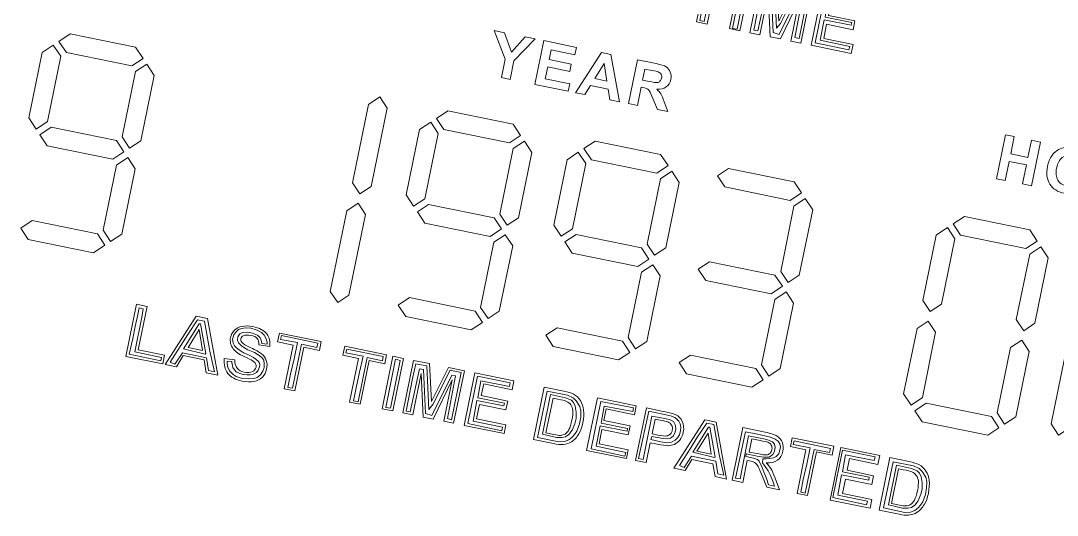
# Model space of a CAD drawing. Extents: x 6 to 143, y -103 to -23.
# Drawn here: x 119.31 to 131.16, y -52.57 to -46.91 of the extents above; entities that cross this region are included whole.
import ezdxf

# ---------------------------------------------------------------- set-up
doc = ezdxf.new("R2010")
doc.units = 0
doc.header["$MEASUREMENT"] = 0
doc.layers.add('Panel-path-fill', color=7, linetype='Continuous', lineweight=0)

# ---------------------------------------------------------------- blocks, each defined once
blk = doc.blocks.new('Block_0')
at = {"layer": 'Panel-path-fill', "color": 250, "lineweight": 9, "true_color": 0x231f20}
for points in [[(119.744, -47.144), (119.744, -47.144), (119.872, -47.059), (119.872, -47.059), (119.872, -47.059), (120.62, -47.212), (120.62, -47.212), (120.62, -47.212), (120.705, -47.34), (120.705, -47.34), (120.705, -47.34), (120.577, -47.425), (120.577, -47.425), (120.577, -47.425), (119.829, -47.272), (119.829, -47.272), (119.829, -47.272), (119.744, -47.144), (119.744, -47.144)], [(119.398, -48.02), (119.398, -48.02), (119.55, -47.271), (119.55, -47.271), (119.55, -47.271), (119.679, -47.187), (119.679, -47.187), (119.679, -47.187), (119.764, -47.315), (119.764, -47.315), (119.764, -47.315), (119.611, -48.063), (119.611, -48.063), (119.611, -48.063), (119.482, -48.148), (119.482, -48.148), (119.482, -48.148), (119.398, -48.02), (119.398, -48.02)], [(120.467, -48.238), (120.467, -48.238), (120.62, -47.49), (120.62, -47.49), (120.62, -47.49), (120.748, -47.405), (120.748, -47.405), (120.748, -47.405), (120.833, -47.534), (120.833, -47.534), (120.833, -47.534), (120.68, -48.282), (120.68, -48.282), (120.68, -48.282), (120.552, -48.367), (120.552, -48.367), (120.552, -48.367), (120.467, -48.238), (120.467, -48.238)], [(123.1, -48.763), (123.1, -48.763), (123.284, -47.866), (123.284, -47.866), (123.284, -47.866), (123.413, -47.779), (123.413, -47.779), (123.413, -47.779), (123.497, -47.909), (123.497, -47.909), (123.497, -47.909), (123.314, -48.806), (123.314, -48.806), (123.314, -48.806), (123.185, -48.891), (123.185, -48.891), (123.185, -48.891), (123.1, -48.763), (123.1, -48.763)], [(124.061, -48.026), (124.061, -48.026), (124.189, -47.941), (124.189, -47.941), (124.189, -47.941), (124.937, -48.094), (124.937, -48.094), (124.937, -48.094), (125.022, -48.222), (125.022, -48.222), (125.022, -48.222), (124.894, -48.307), (124.894, -48.307), (124.894, -48.307), (124.146, -48.154), (124.146, -48.154), (124.146, -48.154), (124.061, -48.026), (124.061, -48.026)], [(123.715, -48.902), (123.715, -48.902), (123.867, -48.154), (123.867, -48.154), (123.867, -48.154), (123.996, -48.069), (123.996, -48.069), (123.996, -48.069), (124.081, -48.198), (124.081, -48.198), (124.081, -48.198), (123.928, -48.946), (123.928, -48.946), (123.928, -48.946), (123.799, -49.03), (123.799, -49.03), (123.799, -49.03), (123.715, -48.902), (123.715, -48.902)], [(119.525, -48.213), (119.525, -48.213), (119.654, -48.128), (119.654, -48.128), (119.654, -48.128), (120.402, -48.281), (120.402, -48.281), (120.402, -48.281), (120.487, -48.41), (120.487, -48.41), (120.487, -48.41), (120.358, -48.494), (120.358, -48.494), (120.358, -48.494), (119.61, -48.342), (119.61, -48.342), (119.61, -48.342), (119.525, -48.213), (119.525, -48.213)], [(124.784, -49.121), (124.784, -49.121), (124.937, -48.372), (124.937, -48.372), (124.937, -48.372), (125.065, -48.288), (125.065, -48.288), (125.065, -48.288), (125.15, -48.416), (125.15, -48.416), (125.15, -48.416), (124.997, -49.164), (124.997, -49.164), (124.997, -49.164), (124.869, -49.249), (124.869, -49.249), (124.869, -49.249), (124.784, -49.121), (124.784, -49.121)], [(125.747, -48.371), (125.747, -48.371), (125.876, -48.286), (125.876, -48.286), (125.876, -48.286), (126.623, -48.439), (126.623, -48.439), (126.623, -48.439), (126.708, -48.567), (126.708, -48.567), (126.708, -48.567), (126.58, -48.652), (126.58, -48.652), (126.58, -48.652), (125.832, -48.499), (125.832, -48.499), (125.832, -48.499), (125.747, -48.371), (125.747, -48.371)], [(125.401, -49.247), (125.401, -49.247), (125.554, -48.499), (125.554, -48.499), (125.554, -48.499), (125.682, -48.414), (125.682, -48.414), (125.682, -48.414), (125.767, -48.542), (125.767, -48.542), (125.767, -48.542), (125.614, -49.29), (125.614, -49.29), (125.614, -49.29), (125.485, -49.375), (125.485, -49.375), (125.485, -49.375), (125.401, -49.247), (125.401, -49.247)], [(120.248, -49.307), (120.248, -49.307), (120.401, -48.56), (120.401, -48.56), (120.401, -48.56), (120.53, -48.475), (120.53, -48.475), (120.53, -48.475), (120.614, -48.603), (120.614, -48.603), (120.614, -48.603), (120.461, -49.351), (120.461, -49.351), (120.461, -49.351), (120.333, -49.436), (120.333, -49.436), (120.333, -49.436), (120.248, -49.307), (120.248, -49.307)], [(126.47, -49.465), (126.47, -49.465), (126.623, -48.717), (126.623, -48.717), (126.623, -48.717), (126.751, -48.632), (126.751, -48.632), (126.751, -48.632), (126.836, -48.761), (126.836, -48.761), (126.836, -48.761), (126.683, -49.509), (126.683, -49.509), (126.683, -49.509), (126.555, -49.593), (126.555, -49.593), (126.555, -49.593), (126.47, -49.465), (126.47, -49.465)], [(127.273, -48.682), (127.273, -48.682), (127.401, -48.598), (127.401, -48.598), (127.401, -48.598), (128.149, -48.751), (128.149, -48.751), (128.149, -48.751), (128.234, -48.879), (128.234, -48.879), (128.234, -48.879), (128.105, -48.964), (128.105, -48.964), (128.105, -48.964), (127.357, -48.811), (127.357, -48.811), (127.357, -48.811), (127.273, -48.682), (127.273, -48.682)], [(127.996, -49.777), (127.996, -49.777), (128.148, -49.029), (128.148, -49.029), (128.148, -49.029), (128.277, -48.944), (128.277, -48.944), (128.277, -48.944), (128.362, -49.073), (128.362, -49.073), (128.362, -49.073), (128.209, -49.82), (128.209, -49.82), (128.209, -49.82), (128.08, -49.905), (128.08, -49.905), (128.08, -49.905), (127.996, -49.777), (127.996, -49.777)], [(122.846, -50.006), (122.846, -50.006), (123.035, -49.084), (123.035, -49.084), (123.035, -49.084), (123.164, -48.998), (123.164, -48.998), (123.164, -48.998), (123.248, -49.128), (123.248, -49.128), (123.248, -49.128), (123.059, -50.05), (123.059, -50.05), (123.059, -50.05), (122.931, -50.134), (122.931, -50.134), (122.931, -50.134), (122.846, -50.006), (122.846, -50.006)], [(123.842, -49.095), (123.842, -49.095), (123.971, -49.011), (123.971, -49.011), (123.971, -49.011), (124.719, -49.164), (124.719, -49.164), (124.719, -49.164), (124.804, -49.292), (124.804, -49.292), (124.804, -49.292), (124.675, -49.377), (124.675, -49.377), (124.675, -49.377), (123.927, -49.224), (123.927, -49.224), (123.927, -49.224), (123.842, -49.095), (123.842, -49.095)], [(129.967, -49.233), (129.967, -49.233), (130.096, -49.148), (130.096, -49.148), (130.096, -49.148), (130.844, -49.301), (130.844, -49.301), (130.844, -49.301), (130.929, -49.43), (130.929, -49.43), (130.929, -49.43), (130.8, -49.515), (130.8, -49.515), (130.8, -49.515), (130.052, -49.362), (130.052, -49.362), (130.052, -49.362), (129.967, -49.233), (129.967, -49.233)], [(119.307, -49.283), (119.307, -49.283), (119.436, -49.196), (119.436, -49.196), (119.436, -49.196), (120.184, -49.349), (120.184, -49.349), (120.184, -49.349), (120.268, -49.479), (120.268, -49.479), (120.268, -49.479), (120.14, -49.564), (120.14, -49.564), (120.14, -49.564), (119.392, -49.411), (119.392, -49.411), (119.392, -49.411), (119.307, -49.283), (119.307, -49.283)], [(129.621, -50.109), (129.621, -50.109), (129.774, -49.361), (129.774, -49.361), (129.774, -49.361), (129.902, -49.276), (129.902, -49.276), (129.902, -49.276), (129.987, -49.405), (129.987, -49.405), (129.987, -49.405), (129.834, -50.153), (129.834, -50.153), (129.834, -50.153), (129.706, -50.237), (129.706, -50.237), (129.706, -50.237), (129.621, -50.109), (129.621, -50.109)], [(124.565, -50.19), (124.565, -50.19), (124.718, -49.442), (124.718, -49.442), (124.718, -49.442), (124.847, -49.357), (124.847, -49.357), (124.847, -49.357), (124.932, -49.485), (124.932, -49.485), (124.932, -49.485), (124.779, -50.234), (124.779, -50.234), (124.779, -50.234), (124.65, -50.318), (124.65, -50.318), (124.65, -50.318), (124.565, -50.19), (124.565, -50.19)], [(125.528, -49.44), (125.528, -49.44), (125.657, -49.355), (125.657, -49.355), (125.657, -49.355), (126.405, -49.508), (126.405, -49.508), (126.405, -49.508), (126.49, -49.637), (126.49, -49.637), (126.49, -49.637), (126.361, -49.721), (126.361, -49.721), (126.361, -49.721), (125.613, -49.569), (125.613, -49.569), (125.613, -49.569), (125.528, -49.44), (125.528, -49.44)], [(130.69, -50.328), (130.69, -50.328), (130.843, -49.58), (130.843, -49.58), (130.843, -49.58), (130.972, -49.495), (130.972, -49.495), (130.972, -49.495), (131.056, -49.623), (131.056, -49.623), (131.056, -49.623), (130.903, -50.371), (130.903, -50.371), (130.903, -50.371), (130.775, -50.456), (130.775, -50.456), (130.775, -50.456), (130.69, -50.328), (130.69, -50.328)], [(126.251, -50.535), (126.251, -50.535), (126.404, -49.787), (126.404, -49.787), (126.404, -49.787), (126.533, -49.702), (126.533, -49.702), (126.533, -49.702), (126.618, -49.83), (126.618, -49.83), (126.618, -49.83), (126.465, -50.578), (126.465, -50.578), (126.465, -50.578), (126.336, -50.663), (126.336, -50.663), (126.336, -50.663), (126.251, -50.535), (126.251, -50.535)], [(127.054, -49.752), (127.054, -49.752), (127.182, -49.667), (127.182, -49.667), (127.182, -49.667), (127.93, -49.82), (127.93, -49.82), (127.93, -49.82), (128.015, -49.948), (128.015, -49.948), (128.015, -49.948), (127.887, -50.033), (127.887, -50.033), (127.887, -50.033), (127.139, -49.88), (127.139, -49.88), (127.139, -49.88), (127.054, -49.752), (127.054, -49.752)], [(127.777, -50.846), (127.777, -50.846), (127.93, -50.098), (127.93, -50.098), (127.93, -50.098), (128.058, -50.013), (128.058, -50.013), (128.058, -50.013), (128.143, -50.142), (128.143, -50.142), (128.143, -50.142), (127.99, -50.89), (127.99, -50.89), (127.99, -50.89), (127.862, -50.975), (127.862, -50.975), (127.862, -50.975), (127.777, -50.846), (127.777, -50.846)], [(123.624, -50.165), (123.624, -50.165), (123.753, -50.078), (123.753, -50.078), (123.753, -50.078), (124.501, -50.231), (124.501, -50.231), (124.501, -50.231), (124.585, -50.361), (124.585, -50.361), (124.585, -50.361), (124.456, -50.446), (124.456, -50.446), (124.456, -50.446), (123.709, -50.293), (123.709, -50.293), (123.709, -50.293), (123.624, -50.165), (123.624, -50.165)], [(129.402, -51.179), (129.402, -51.179), (129.555, -50.431), (129.555, -50.431), (129.555, -50.431), (129.684, -50.346), (129.684, -50.346), (129.684, -50.346), (129.768, -50.474), (129.768, -50.474), (129.768, -50.474), (129.616, -51.222), (129.616, -51.222), (129.616, -51.222), (129.487, -51.307), (129.487, -51.307), (129.487, -51.307), (129.402, -51.179), (129.402, -51.179)], [(125.31, -50.509), (125.31, -50.509), (125.439, -50.423), (125.439, -50.423), (125.439, -50.423), (126.187, -50.576), (126.187, -50.576), (126.187, -50.576), (126.271, -50.706), (126.271, -50.706), (126.271, -50.706), (126.143, -50.791), (126.143, -50.791), (126.143, -50.791), (125.395, -50.638), (125.395, -50.638), (125.395, -50.638), (125.31, -50.509), (125.31, -50.509)], [(130.472, -51.397), (130.472, -51.397), (130.625, -50.649), (130.625, -50.649), (130.625, -50.649), (130.753, -50.564), (130.753, -50.564), (130.753, -50.564), (130.838, -50.693), (130.838, -50.693), (130.838, -50.693), (130.685, -51.441), (130.685, -51.441), (130.685, -51.441), (130.557, -51.525), (130.557, -51.525), (130.557, -51.525), (130.472, -51.397), (130.472, -51.397)], [(131.088, -51.523), (131.088, -51.523), (131.241, -50.775), (131.241, -50.775), (131.241, -50.775), (131.37, -50.69), (131.37, -50.69), (131.37, -50.69), (131.455, -50.819), (131.455, -50.819), (131.455, -50.819), (131.302, -51.567), (131.302, -51.567), (131.302, -51.567), (131.173, -51.652), (131.173, -51.652), (131.173, -51.652), (131.088, -51.523), (131.088, -51.523)], [(126.835, -50.821), (126.835, -50.821), (126.964, -50.735), (126.964, -50.735), (126.964, -50.735), (127.712, -50.888), (127.712, -50.888), (127.712, -50.888), (127.797, -51.018), (127.797, -51.018), (127.797, -51.018), (127.668, -51.103), (127.668, -51.103), (127.668, -51.103), (126.92, -50.95), (126.92, -50.95), (126.92, -50.95), (126.835, -50.821), (126.835, -50.821)], [(129.53, -51.372), (129.53, -51.372), (129.659, -51.285), (129.659, -51.285), (129.659, -51.285), (130.407, -51.438), (130.407, -51.438), (130.407, -51.438), (130.491, -51.568), (130.491, -51.568), (130.491, -51.568), (130.363, -51.653), (130.363, -51.653), (130.363, -51.653), (129.615, -51.501), (129.615, -51.501), (129.615, -51.501), (129.53, -51.372), (129.53, -51.372)]]:
    blk.add_open_spline(points, degree=3, knots=[0, 0, 0, 0, 1, 1, 1, 2, 2, 2, 3, 3, 3, 4, 4, 4, 5, 5, 5, 6, 6, 6, 6], dxfattribs=at)
blk = doc.blocks.new('Block_2')
at = {"layer": 'Panel-path-fill', "color": 250, "lineweight": 5, "true_color": 0x231f20}
for points, knots in [([(122.7, -46.035), (122.7, -46.035), (122.823, -45.434), (122.823, -45.434), (122.823, -45.434), (123.017, -45.474), (123.017, -45.474), (123.091, -45.489), (123.139, -45.502), (123.16, -45.512), (123.193, -45.529), (123.217, -45.554), (123.234, -45.589), (123.251, -45.624), (123.255, -45.665), (123.245, -45.713), (123.238, -45.75), (123.225, -45.78), (123.206, -45.802), (123.188, -45.825), (123.167, -45.841), (123.143, -45.851), (123.119, -45.861), (123.097, -45.866), (123.074, -45.867), (123.044, -45.866), (123.002, -45.861), (122.947, -45.849), (122.947, -45.849), (122.868, -45.833), (122.868, -45.833), (122.868, -45.833), (122.821, -46.06), (122.821, -46.06), (122.821, -46.06), (122.7, -46.035), (122.7, -46.035)], [0, 0, 0, 0, 1, 1, 1, 2, 2, 2, 3, 3, 3, 4, 4, 4, 5, 5, 5, 6, 6, 6, 7, 7, 7, 8, 8, 8, 9, 9, 9, 10, 10, 10, 11, 11, 11, 12, 12, 12, 12]), ([(122.923, -45.561), (122.923, -45.561), (122.888, -45.731), (122.888, -45.731), (122.888, -45.731), (122.955, -45.745), (122.955, -45.745), (123.003, -45.755), (123.035, -45.758), (123.053, -45.755), (123.07, -45.752), (123.085, -45.745), (123.097, -45.733), (123.109, -45.722), (123.116, -45.707), (123.12, -45.689), (123.124, -45.668), (123.122, -45.648), (123.112, -45.631), (123.102, -45.614), (123.088, -45.602), (123.068, -45.594), (123.054, -45.589), (123.026, -45.582), (122.982, -45.573), (122.982, -45.573), (122.923, -45.561), (122.923, -45.561)], [0, 0, 0, 0, 1, 1, 1, 2, 2, 2, 3, 3, 3, 4, 4, 4, 5, 5, 5, 6, 6, 6, 7, 7, 7, 8, 8, 8, 9, 9, 9, 9]), ([(123.26, -46.15), (123.26, -46.15), (123.383, -45.549), (123.383, -45.549), (123.383, -45.549), (123.639, -45.601), (123.639, -45.601), (123.703, -45.614), (123.748, -45.629), (123.775, -45.646), (123.802, -45.663), (123.822, -45.687), (123.834, -45.718), (123.845, -45.749), (123.848, -45.782), (123.84, -45.818), (123.831, -45.863), (123.81, -45.897), (123.778, -45.921), (123.745, -45.945), (123.702, -45.956), (123.648, -45.953), (123.671, -45.973), (123.689, -45.995), (123.702, -46.016), (123.716, -46.038), (123.732, -46.075), (123.752, -46.128), (123.752, -46.128), (123.801, -46.26), (123.801, -46.26), (123.801, -46.26), (123.656, -46.231), (123.656, -46.231), (123.656, -46.231), (123.595, -46.082), (123.595, -46.082), (123.573, -46.029), (123.558, -45.995), (123.549, -45.98), (123.54, -45.966), (123.529, -45.955), (123.517, -45.948), (123.505, -45.941), (123.485, -45.934), (123.458, -45.929), (123.458, -45.929), (123.433, -45.924), (123.433, -45.924), (123.433, -45.924), (123.382, -46.175), (123.382, -46.175), (123.382, -46.175), (123.26, -46.15), (123.26, -46.15)], [0, 0, 0, 0, 1, 1, 1, 2, 2, 2, 3, 3, 3, 4, 4, 4, 5, 5, 5, 6, 6, 6, 7, 7, 7, 8, 8, 8, 9, 9, 9, 10, 10, 10, 11, 11, 11, 12, 12, 12, 13, 13, 13, 14, 14, 14, 15, 15, 15, 16, 16, 16, 17, 17, 17, 18, 18, 18, 18]), ([(123.453, -45.828), (123.453, -45.828), (123.543, -45.846), (123.543, -45.846), (123.6, -45.858), (123.638, -45.863), (123.653, -45.861), (123.668, -45.859), (123.682, -45.853), (123.692, -45.842), (123.703, -45.832), (123.71, -45.818), (123.714, -45.8), (123.718, -45.78), (123.716, -45.762), (123.708, -45.748), (123.699, -45.733), (123.686, -45.722), (123.667, -45.715), (123.657, -45.711), (123.628, -45.705), (123.579, -45.695), (123.579, -45.695), (123.484, -45.675), (123.484, -45.675), (123.484, -45.675), (123.453, -45.828), (123.453, -45.828)], [0, 0, 0, 0, 1, 1, 1, 2, 2, 2, 3, 3, 3, 4, 4, 4, 5, 5, 5, 6, 6, 6, 7, 7, 7, 8, 8, 8, 9, 9, 9, 9]), ([(123.866, -46.274), (123.866, -46.274), (123.989, -45.673), (123.989, -45.673), (123.989, -45.673), (124.435, -45.764), (124.435, -45.764), (124.435, -45.764), (124.414, -45.865), (124.414, -45.865), (124.414, -45.865), (124.09, -45.799), (124.09, -45.799), (124.09, -45.799), (124.062, -45.932), (124.062, -45.932), (124.062, -45.932), (124.364, -45.994), (124.364, -45.994), (124.364, -45.994), (124.344, -46.095), (124.344, -46.095), (124.344, -46.095), (124.042, -46.034), (124.042, -46.034), (124.042, -46.034), (124.008, -46.197), (124.008, -46.197), (124.008, -46.197), (124.344, -46.266), (124.344, -46.266), (124.344, -46.266), (124.323, -46.367), (124.323, -46.367), (124.323, -46.367), (123.866, -46.274), (123.866, -46.274)], [0, 0, 0, 0, 1, 1, 1, 2, 2, 2, 3, 3, 3, 4, 4, 4, 5, 5, 5, 6, 6, 6, 7, 7, 7, 8, 8, 8, 9, 9, 9, 10, 10, 10, 11, 11, 11, 12, 12, 12, 12]), ([(124.436, -46.187), (124.436, -46.187), (124.556, -46.199), (124.556, -46.199), (124.555, -46.24), (124.564, -46.272), (124.582, -46.295), (124.6, -46.318), (124.627, -46.333), (124.664, -46.341), (124.703, -46.349), (124.734, -46.347), (124.758, -46.334), (124.781, -46.322), (124.794, -46.305), (124.799, -46.283), (124.802, -46.268), (124.8, -46.255), (124.794, -46.243), (124.788, -46.232), (124.775, -46.22), (124.756, -46.209), (124.742, -46.201), (124.712, -46.185), (124.664, -46.163), (124.602, -46.133), (124.56, -46.104), (124.539, -46.075), (124.509, -46.034), (124.499, -45.99), (124.508, -45.943), (124.515, -45.912), (124.529, -45.885), (124.552, -45.862), (124.575, -45.839), (124.604, -45.824), (124.64, -45.817), (124.675, -45.809), (124.716, -45.81), (124.762, -45.82), (124.837, -45.835), (124.891, -45.863), (124.922, -45.904), (124.954, -45.945), (124.965, -45.993), (124.955, -46.049), (124.955, -46.049), (124.833, -46.03), (124.833, -46.03), (124.834, -45.998), (124.827, -45.973), (124.813, -45.956), (124.799, -45.939), (124.774, -45.927), (124.74, -45.92), (124.705, -45.913), (124.676, -45.914), (124.653, -45.925), (124.638, -45.932), (124.629, -45.943), (124.626, -45.958), (124.623, -45.973), (124.627, -45.986), (124.637, -45.998), (124.649, -46.014), (124.684, -46.035), (124.74, -46.061), (124.796, -46.087), (124.837, -46.111), (124.862, -46.132), (124.888, -46.152), (124.905, -46.177), (124.916, -46.206), (124.927, -46.235), (124.928, -46.269), (124.92, -46.307), (124.914, -46.341), (124.897, -46.372), (124.872, -46.397), (124.847, -46.424), (124.815, -46.441), (124.777, -46.448), (124.739, -46.455), (124.694, -46.454), (124.642, -46.443), (124.566, -46.428), (124.511, -46.398), (124.477, -46.355), (124.444, -46.312), (124.43, -46.255), (124.436, -46.187)], [0, 0, 0, 0, 1, 1, 1, 2, 2, 2, 3, 3, 3, 4, 4, 4, 5, 5, 5, 6, 6, 6, 7, 7, 7, 8, 8, 8, 9, 9, 9, 10, 10, 10, 11, 11, 11, 12, 12, 12, 13, 13, 13, 14, 14, 14, 15, 15, 15, 16, 16, 16, 17, 17, 17, 18, 18, 18, 19, 19, 19, 20, 20, 20, 21, 21, 21, 22, 22, 22, 23, 23, 23, 24, 24, 24, 25, 25, 25, 26, 26, 26, 27, 27, 27, 28, 28, 28, 29, 29, 29, 30, 30, 30, 30]), ([(124.987, -46.503), (124.987, -46.503), (125.109, -45.902), (125.109, -45.902), (125.109, -45.902), (125.555, -45.993), (125.555, -45.993), (125.555, -45.993), (125.534, -46.094), (125.534, -46.094), (125.534, -46.094), (125.21, -46.028), (125.21, -46.028), (125.21, -46.028), (125.183, -46.161), (125.183, -46.161), (125.183, -46.161), (125.485, -46.223), (125.485, -46.223), (125.485, -46.223), (125.464, -46.324), (125.464, -46.324), (125.464, -46.324), (125.162, -46.263), (125.162, -46.263), (125.162, -46.263), (125.129, -46.426), (125.129, -46.426), (125.129, -46.426), (125.465, -46.495), (125.465, -46.495), (125.465, -46.495), (125.444, -46.596), (125.444, -46.596), (125.444, -46.596), (124.987, -46.503), (124.987, -46.503)], [0, 0, 0, 0, 1, 1, 1, 2, 2, 2, 3, 3, 3, 4, 4, 4, 5, 5, 5, 6, 6, 6, 7, 7, 7, 8, 8, 8, 9, 9, 9, 10, 10, 10, 11, 11, 11, 12, 12, 12, 12]), ([(125.548, -46.617), (125.548, -46.617), (125.671, -46.016), (125.671, -46.016), (125.671, -46.016), (125.789, -46.04), (125.789, -46.04), (125.789, -46.04), (125.953, -46.492), (125.953, -46.492), (125.953, -46.492), (126.035, -46.091), (126.035, -46.091), (126.035, -46.091), (126.148, -46.114), (126.148, -46.114), (126.148, -46.114), (126.025, -46.715), (126.025, -46.715), (126.025, -46.715), (125.903, -46.69), (125.903, -46.69), (125.903, -46.69), (125.741, -46.248), (125.741, -46.248), (125.741, -46.248), (125.661, -46.64), (125.661, -46.64), (125.661, -46.64), (125.548, -46.617), (125.548, -46.617)], [0, 0, 0, 0, 1, 1, 1, 2, 2, 2, 3, 3, 3, 4, 4, 4, 5, 5, 5, 6, 6, 6, 7, 7, 7, 8, 8, 8, 9, 9, 9, 10, 10, 10, 10]), ([(126.289, -46.769), (126.289, -46.769), (126.39, -46.269), (126.39, -46.269), (126.39, -46.269), (126.212, -46.233), (126.212, -46.233), (126.212, -46.233), (126.233, -46.131), (126.233, -46.131), (126.233, -46.131), (126.711, -46.229), (126.711, -46.229), (126.711, -46.229), (126.69, -46.33), (126.69, -46.33), (126.69, -46.33), (126.512, -46.294), (126.512, -46.294), (126.512, -46.294), (126.41, -46.794), (126.41, -46.794), (126.41, -46.794), (126.289, -46.769), (126.289, -46.769)], [0, 0, 0, 0, 1, 1, 1, 2, 2, 2, 3, 3, 3, 4, 4, 4, 5, 5, 5, 6, 6, 6, 7, 7, 7, 8, 8, 8, 8]), ([(127.035, -46.921), (127.035, -46.921), (127.137, -46.422), (127.137, -46.422), (127.137, -46.422), (126.958, -46.385), (126.958, -46.385), (126.958, -46.385), (126.979, -46.284), (126.979, -46.284), (126.979, -46.284), (127.457, -46.381), (127.457, -46.381), (127.457, -46.381), (127.436, -46.483), (127.436, -46.483), (127.436, -46.483), (127.258, -46.447), (127.258, -46.447), (127.258, -46.447), (127.156, -46.946), (127.156, -46.946), (127.156, -46.946), (127.035, -46.921), (127.035, -46.921)], [0, 0, 0, 0, 1, 1, 1, 2, 2, 2, 3, 3, 3, 4, 4, 4, 5, 5, 5, 6, 6, 6, 7, 7, 7, 8, 8, 8, 8]), ([(127.409, -46.998), (127.409, -46.998), (127.532, -46.397), (127.532, -46.397), (127.532, -46.397), (127.653, -46.421), (127.653, -46.421), (127.653, -46.421), (127.53, -47.022), (127.53, -47.022), (127.53, -47.022), (127.409, -46.998), (127.409, -46.998)], [0, 0, 0, 0, 1, 1, 1, 2, 2, 2, 3, 3, 3, 4, 4, 4, 4]), ([(127.645, -47.046), (127.645, -47.046), (127.767, -46.445), (127.767, -46.445), (127.767, -46.445), (127.949, -46.482), (127.949, -46.482), (127.949, -46.482), (127.974, -46.914), (127.974, -46.914), (127.974, -46.914), (128.166, -46.526), (128.166, -46.526), (128.166, -46.526), (128.348, -46.563), (128.348, -46.563), (128.348, -46.563), (128.225, -47.164), (128.225, -47.164), (128.225, -47.164), (128.112, -47.141), (128.112, -47.141), (128.112, -47.141), (128.209, -46.668), (128.209, -46.668), (128.209, -46.668), (127.993, -47.117), (127.993, -47.117), (127.993, -47.117), (127.876, -47.093), (127.876, -47.093), (127.876, -47.093), (127.854, -46.596), (127.854, -46.596), (127.854, -46.596), (127.757, -47.069), (127.757, -47.069), (127.757, -47.069), (127.645, -47.046), (127.645, -47.046)], [0, 0, 0, 0, 1, 1, 1, 2, 2, 2, 3, 3, 3, 4, 4, 4, 5, 5, 5, 6, 6, 6, 7, 7, 7, 8, 8, 8, 9, 9, 9, 10, 10, 10, 11, 11, 11, 12, 12, 12, 13, 13, 13, 13]), ([(128.346, -47.189), (128.346, -47.189), (128.468, -46.588), (128.468, -46.588), (128.468, -46.588), (128.914, -46.679), (128.914, -46.679), (128.914, -46.679), (128.893, -46.781), (128.893, -46.781), (128.893, -46.781), (128.569, -46.714), (128.569, -46.714), (128.569, -46.714), (128.542, -46.848), (128.542, -46.848), (128.542, -46.848), (128.843, -46.909), (128.843, -46.909), (128.843, -46.909), (128.823, -47.011), (128.823, -47.011), (128.823, -47.011), (128.521, -46.949), (128.521, -46.949), (128.521, -46.949), (128.488, -47.113), (128.488, -47.113), (128.488, -47.113), (128.823, -47.181), (128.823, -47.181), (128.823, -47.181), (128.803, -47.283), (128.803, -47.283), (128.803, -47.283), (128.346, -47.189), (128.346, -47.189)], [0, 0, 0, 0, 1, 1, 1, 2, 2, 2, 3, 3, 3, 4, 4, 4, 5, 5, 5, 6, 6, 6, 7, 7, 7, 8, 8, 8, 9, 9, 9, 10, 10, 10, 11, 11, 11, 12, 12, 12, 12])]:
    blk.add_open_spline(points, degree=3, knots=knots, dxfattribs=at)
blk = doc.blocks.new('Block_3')
at = {"layer": 'Panel-path-fill', "color": 250, "lineweight": 5, "true_color": 0x231f20}
for points, knots in [([(120.509, -50.75), (120.509, -50.75), (120.63, -50.154), (120.63, -50.154), (120.63, -50.154), (120.752, -50.179), (120.752, -50.179), (120.752, -50.179), (120.651, -50.674), (120.651, -50.674), (120.651, -50.674), (120.952, -50.735), (120.952, -50.735), (120.952, -50.735), (120.932, -50.836), (120.932, -50.836), (120.932, -50.836), (120.509, -50.75), (120.509, -50.75)], [0, 0, 0, 0, 1, 1, 1, 2, 2, 2, 3, 3, 3, 4, 4, 4, 5, 5, 5, 6, 6, 6, 6]), ([(121.56, -50.965), (121.56, -50.965), (121.428, -50.938), (121.428, -50.938), (121.428, -50.938), (121.404, -50.791), (121.404, -50.791), (121.404, -50.791), (121.163, -50.742), (121.163, -50.742), (121.163, -50.742), (121.086, -50.868), (121.086, -50.868), (121.086, -50.868), (120.957, -50.842), (120.957, -50.842), (120.957, -50.842), (121.314, -50.289), (121.314, -50.289), (121.314, -50.289), (121.442, -50.315), (121.442, -50.315), (121.442, -50.315), (121.56, -50.965), (121.56, -50.965)], [0, 0, 0, 0, 1, 1, 1, 2, 2, 2, 3, 3, 3, 4, 4, 4, 5, 5, 5, 6, 6, 6, 7, 7, 7, 8, 8, 8, 8]), ([(121.385, -50.682), (121.385, -50.682), (121.348, -50.442), (121.348, -50.442), (121.348, -50.442), (121.221, -50.648), (121.221, -50.648), (121.221, -50.648), (121.385, -50.682), (121.385, -50.682)], [0, 0, 0, 0, 1, 1, 1, 2, 2, 2, 3, 3, 3, 3]), ([(121.634, -50.776), (121.634, -50.776), (121.754, -50.789), (121.754, -50.789), (121.753, -50.83), (121.762, -50.862), (121.78, -50.885), (121.798, -50.908), (121.825, -50.924), (121.862, -50.931), (121.901, -50.939), (121.932, -50.937), (121.955, -50.924), (121.979, -50.912), (121.992, -50.895), (121.997, -50.872), (122, -50.858), (121.998, -50.845), (121.992, -50.833), (121.985, -50.822), (121.973, -50.81), (121.954, -50.799), (121.94, -50.791), (121.91, -50.775), (121.862, -50.753), (121.8, -50.723), (121.758, -50.694), (121.737, -50.665), (121.707, -50.624), (121.696, -50.58), (121.706, -50.533), (121.712, -50.502), (121.727, -50.475), (121.75, -50.452), (121.773, -50.429), (121.802, -50.414), (121.837, -50.407), (121.873, -50.399), (121.914, -50.4), (121.96, -50.41), (122.035, -50.425), (122.089, -50.453), (122.12, -50.494), (122.152, -50.535), (122.162, -50.583), (122.153, -50.639), (122.153, -50.639), (122.031, -50.619), (122.031, -50.619), (122.032, -50.588), (122.025, -50.563), (122.011, -50.546), (121.996, -50.529), (121.972, -50.517), (121.938, -50.51), (121.903, -50.503), (121.874, -50.504), (121.851, -50.515), (121.836, -50.521), (121.827, -50.533), (121.824, -50.548), (121.821, -50.562), (121.824, -50.576), (121.835, -50.588), (121.847, -50.604), (121.882, -50.626), (121.938, -50.651), (121.994, -50.677), (122.035, -50.701), (122.06, -50.722), (122.085, -50.742), (122.103, -50.767), (122.114, -50.796), (122.125, -50.825), (122.126, -50.859), (122.118, -50.897), (122.111, -50.931), (122.095, -50.961), (122.07, -50.988), (122.044, -51.014), (122.013, -51.031), (121.975, -51.038), (121.937, -51.045), (121.892, -51.044), (121.84, -51.033), (121.763, -51.018), (121.709, -50.988), (121.675, -50.945), (121.642, -50.902), (121.628, -50.845), (121.634, -50.776)], [0, 0, 0, 0, 1, 1, 1, 2, 2, 2, 3, 3, 3, 4, 4, 4, 5, 5, 5, 6, 6, 6, 7, 7, 7, 8, 8, 8, 9, 9, 9, 10, 10, 10, 11, 11, 11, 12, 12, 12, 13, 13, 13, 14, 14, 14, 15, 15, 15, 16, 16, 16, 17, 17, 17, 18, 18, 18, 19, 19, 19, 20, 20, 20, 21, 21, 21, 22, 22, 22, 23, 23, 23, 24, 24, 24, 25, 25, 25, 26, 26, 26, 27, 27, 27, 28, 28, 28, 29, 29, 29, 30, 30, 30, 30]), ([(122.32, -51.12), (122.32, -51.12), (122.422, -50.621), (122.422, -50.621), (122.422, -50.621), (122.244, -50.585), (122.244, -50.585), (122.244, -50.585), (122.265, -50.483), (122.265, -50.483), (122.265, -50.483), (122.742, -50.58), (122.742, -50.58), (122.742, -50.58), (122.722, -50.682), (122.722, -50.682), (122.722, -50.682), (122.543, -50.646), (122.543, -50.646), (122.543, -50.646), (122.441, -51.145), (122.441, -51.145), (122.441, -51.145), (122.32, -51.12), (122.32, -51.12)], [0, 0, 0, 0, 1, 1, 1, 2, 2, 2, 3, 3, 3, 4, 4, 4, 5, 5, 5, 6, 6, 6, 7, 7, 7, 8, 8, 8, 8]), ([(123.066, -51.273), (123.066, -51.273), (123.168, -50.773), (123.168, -50.773), (123.168, -50.773), (122.99, -50.737), (122.99, -50.737), (122.99, -50.737), (123.011, -50.635), (123.011, -50.635), (123.011, -50.635), (123.489, -50.733), (123.489, -50.733), (123.489, -50.733), (123.468, -50.835), (123.468, -50.835), (123.468, -50.835), (123.29, -50.798), (123.29, -50.798), (123.29, -50.798), (123.188, -51.298), (123.188, -51.298), (123.188, -51.298), (123.066, -51.273), (123.066, -51.273)], [0, 0, 0, 0, 1, 1, 1, 2, 2, 2, 3, 3, 3, 4, 4, 4, 5, 5, 5, 6, 6, 6, 7, 7, 7, 8, 8, 8, 8]), ([(123.44, -51.349), (123.44, -51.349), (123.563, -50.748), (123.563, -50.748), (123.563, -50.748), (123.684, -50.773), (123.684, -50.773), (123.684, -50.773), (123.562, -51.374), (123.562, -51.374), (123.562, -51.374), (123.44, -51.349), (123.44, -51.349)], [0, 0, 0, 0, 1, 1, 1, 2, 2, 2, 3, 3, 3, 4, 4, 4, 4]), ([(123.676, -51.397), (123.676, -51.397), (123.799, -50.796), (123.799, -50.796), (123.799, -50.796), (123.98, -50.833), (123.98, -50.833), (123.98, -50.833), (124.005, -51.266), (124.005, -51.266), (124.005, -51.266), (124.197, -50.878), (124.197, -50.878), (124.197, -50.878), (124.379, -50.915), (124.379, -50.915), (124.379, -50.915), (124.256, -51.516), (124.256, -51.516), (124.256, -51.516), (124.143, -51.493), (124.143, -51.493), (124.143, -51.493), (124.24, -51.02), (124.24, -51.02), (124.24, -51.02), (124.024, -51.469), (124.024, -51.469), (124.024, -51.469), (123.907, -51.445), (123.907, -51.445), (123.907, -51.445), (123.885, -50.947), (123.885, -50.947), (123.885, -50.947), (123.789, -51.42), (123.789, -51.42), (123.789, -51.42), (123.676, -51.397), (123.676, -51.397)], [0, 0, 0, 0, 1, 1, 1, 2, 2, 2, 3, 3, 3, 4, 4, 4, 5, 5, 5, 6, 6, 6, 7, 7, 7, 8, 8, 8, 9, 9, 9, 10, 10, 10, 11, 11, 11, 12, 12, 12, 13, 13, 13, 13]), ([(124.377, -51.541), (124.377, -51.541), (124.5, -50.94), (124.5, -50.94), (124.5, -50.94), (124.945, -51.031), (124.945, -51.031), (124.945, -51.031), (124.924, -51.132), (124.924, -51.132), (124.924, -51.132), (124.6, -51.066), (124.6, -51.066), (124.6, -51.066), (124.573, -51.199), (124.573, -51.199), (124.573, -51.199), (124.875, -51.261), (124.875, -51.261), (124.875, -51.261), (124.854, -51.362), (124.854, -51.362), (124.854, -51.362), (124.552, -51.301), (124.552, -51.301), (124.552, -51.301), (124.519, -51.464), (124.519, -51.464), (124.519, -51.464), (124.855, -51.533), (124.855, -51.533), (124.855, -51.533), (124.834, -51.634), (124.834, -51.634), (124.834, -51.634), (124.377, -51.541), (124.377, -51.541)], [0, 0, 0, 0, 1, 1, 1, 2, 2, 2, 3, 3, 3, 4, 4, 4, 5, 5, 5, 6, 6, 6, 7, 7, 7, 8, 8, 8, 9, 9, 9, 10, 10, 10, 11, 11, 11, 12, 12, 12, 12]), ([(125.292, -51.102), (125.292, -51.102), (125.515, -51.147), (125.515, -51.147), (125.564, -51.157), (125.602, -51.169), (125.626, -51.182), (125.66, -51.199), (125.686, -51.224), (125.706, -51.256), (125.725, -51.287), (125.738, -51.324), (125.743, -51.365), (125.749, -51.406), (125.746, -51.455), (125.734, -51.511), (125.724, -51.561), (125.709, -51.602), (125.689, -51.635), (125.665, -51.676), (125.636, -51.707), (125.603, -51.728), (125.578, -51.744), (125.546, -51.754), (125.508, -51.759), (125.479, -51.762), (125.443, -51.759), (125.398, -51.749), (125.398, -51.749), (125.17, -51.703), (125.17, -51.703), (125.17, -51.703), (125.292, -51.102), (125.292, -51.102)], [0, 0, 0, 0, 1, 1, 1, 2, 2, 2, 3, 3, 3, 4, 4, 4, 5, 5, 5, 6, 6, 6, 7, 7, 7, 8, 8, 8, 9, 9, 9, 10, 10, 10, 11, 11, 11, 11]), ([(125.393, -51.228), (125.393, -51.228), (125.312, -51.626), (125.312, -51.626), (125.312, -51.626), (125.403, -51.645), (125.403, -51.645), (125.436, -51.652), (125.461, -51.655), (125.477, -51.654), (125.498, -51.653), (125.516, -51.648), (125.531, -51.639), (125.547, -51.63), (125.561, -51.613), (125.575, -51.588), (125.588, -51.562), (125.6, -51.526), (125.609, -51.48), (125.619, -51.434), (125.622, -51.397), (125.619, -51.371), (125.616, -51.344), (125.609, -51.322), (125.597, -51.305), (125.585, -51.288), (125.568, -51.275), (125.546, -51.265), (125.53, -51.258), (125.497, -51.249), (125.448, -51.239), (125.448, -51.239), (125.393, -51.228), (125.393, -51.228)], [0, 0, 0, 0, 1, 1, 1, 2, 2, 2, 3, 3, 3, 4, 4, 4, 5, 5, 5, 6, 6, 6, 7, 7, 7, 8, 8, 8, 9, 9, 9, 10, 10, 10, 11, 11, 11, 11]), ([(125.777, -51.827), (125.777, -51.827), (125.9, -51.226), (125.9, -51.226), (125.9, -51.226), (126.345, -51.317), (126.345, -51.317), (126.345, -51.317), (126.324, -51.419), (126.324, -51.419), (126.324, -51.419), (126, -51.352), (126, -51.352), (126, -51.352), (125.973, -51.485), (125.973, -51.485), (125.973, -51.485), (126.275, -51.547), (126.275, -51.547), (126.275, -51.547), (126.254, -51.648), (126.254, -51.648), (126.254, -51.648), (125.952, -51.587), (125.952, -51.587), (125.952, -51.587), (125.919, -51.751), (125.919, -51.751), (125.919, -51.751), (126.254, -51.819), (126.254, -51.819), (126.254, -51.819), (126.234, -51.92), (126.234, -51.92), (126.234, -51.92), (125.777, -51.827), (125.777, -51.827)], [0, 0, 0, 0, 1, 1, 1, 2, 2, 2, 3, 3, 3, 4, 4, 4, 5, 5, 5, 6, 6, 6, 7, 7, 7, 8, 8, 8, 9, 9, 9, 10, 10, 10, 11, 11, 11, 12, 12, 12, 12]), ([(126.337, -51.941), (126.337, -51.941), (126.46, -51.34), (126.46, -51.34), (126.46, -51.34), (126.654, -51.38), (126.654, -51.38), (126.728, -51.395), (126.776, -51.408), (126.797, -51.419), (126.83, -51.434), (126.854, -51.46), (126.871, -51.495), (126.888, -51.53), (126.892, -51.571), (126.882, -51.619), (126.875, -51.656), (126.862, -51.686), (126.843, -51.708), (126.824, -51.73), (126.804, -51.747), (126.78, -51.757), (126.756, -51.767), (126.734, -51.772), (126.711, -51.773), (126.681, -51.772), (126.639, -51.767), (126.584, -51.756), (126.584, -51.756), (126.505, -51.739), (126.505, -51.739), (126.505, -51.739), (126.458, -51.966), (126.458, -51.966), (126.458, -51.966), (126.337, -51.941), (126.337, -51.941)], [0, 0, 0, 0, 1, 1, 1, 2, 2, 2, 3, 3, 3, 4, 4, 4, 5, 5, 5, 6, 6, 6, 7, 7, 7, 8, 8, 8, 9, 9, 9, 10, 10, 10, 11, 11, 11, 12, 12, 12, 12]), ([(126.56, -51.467), (126.56, -51.467), (126.525, -51.637), (126.525, -51.637), (126.525, -51.637), (126.592, -51.651), (126.592, -51.651), (126.64, -51.661), (126.672, -51.664), (126.69, -51.661), (126.707, -51.658), (126.722, -51.651), (126.734, -51.639), (126.746, -51.628), (126.753, -51.613), (126.757, -51.595), (126.761, -51.573), (126.759, -51.554), (126.749, -51.537), (126.739, -51.52), (126.725, -51.508), (126.705, -51.501), (126.691, -51.495), (126.663, -51.488), (126.619, -51.479), (126.619, -51.479), (126.56, -51.467), (126.56, -51.467)], [0, 0, 0, 0, 1, 1, 1, 2, 2, 2, 3, 3, 3, 4, 4, 4, 5, 5, 5, 6, 6, 6, 7, 7, 7, 8, 8, 8, 9, 9, 9, 9]), ([(127.377, -52.154), (127.377, -52.154), (127.245, -52.127), (127.245, -52.127), (127.245, -52.127), (127.22, -51.98), (127.22, -51.98), (127.22, -51.98), (126.98, -51.931), (126.98, -51.931), (126.98, -51.931), (126.902, -52.057), (126.902, -52.057), (126.902, -52.057), (126.773, -52.031), (126.773, -52.031), (126.773, -52.031), (127.13, -51.477), (127.13, -51.477), (127.13, -51.477), (127.259, -51.504), (127.259, -51.504), (127.259, -51.504), (127.377, -52.154), (127.377, -52.154)], [0, 0, 0, 0, 1, 1, 1, 2, 2, 2, 3, 3, 3, 4, 4, 4, 5, 5, 5, 6, 6, 6, 7, 7, 7, 8, 8, 8, 8]), ([(127.202, -51.87), (127.202, -51.87), (127.165, -51.63), (127.165, -51.63), (127.165, -51.63), (127.038, -51.837), (127.038, -51.837), (127.038, -51.837), (127.202, -51.87), (127.202, -51.87)], [0, 0, 0, 0, 1, 1, 1, 2, 2, 2, 3, 3, 3, 3]), ([(127.442, -52.167), (127.442, -52.167), (127.564, -51.566), (127.564, -51.566), (127.564, -51.566), (127.82, -51.618), (127.82, -51.618), (127.884, -51.631), (127.93, -51.646), (127.957, -51.663), (127.984, -51.68), (128.003, -51.704), (128.015, -51.735), (128.027, -51.766), (128.029, -51.799), (128.022, -51.835), (128.013, -51.88), (127.992, -51.915), (127.959, -51.939), (127.927, -51.963), (127.883, -51.973), (127.829, -51.97), (127.852, -51.991), (127.87, -52.012), (127.883, -52.034), (127.897, -52.055), (127.913, -52.093), (127.933, -52.145), (127.933, -52.145), (127.982, -52.278), (127.982, -52.278), (127.982, -52.278), (127.837, -52.248), (127.837, -52.248), (127.837, -52.248), (127.776, -52.099), (127.776, -52.099), (127.754, -52.046), (127.739, -52.012), (127.73, -51.998), (127.721, -51.983), (127.71, -51.972), (127.698, -51.965), (127.687, -51.958), (127.667, -51.952), (127.639, -51.946), (127.639, -51.946), (127.614, -51.941), (127.614, -51.941), (127.614, -51.941), (127.563, -52.192), (127.563, -52.192), (127.563, -52.192), (127.442, -52.167), (127.442, -52.167)], [0, 0, 0, 0, 1, 1, 1, 2, 2, 2, 3, 3, 3, 4, 4, 4, 5, 5, 5, 6, 6, 6, 7, 7, 7, 8, 8, 8, 9, 9, 9, 10, 10, 10, 11, 11, 11, 12, 12, 12, 13, 13, 13, 14, 14, 14, 15, 15, 15, 16, 16, 16, 17, 17, 17, 18, 18, 18, 18]), ([(127.634, -51.845), (127.634, -51.845), (127.724, -51.863), (127.724, -51.863), (127.782, -51.875), (127.819, -51.88), (127.834, -51.878), (127.85, -51.876), (127.863, -51.87), (127.874, -51.86), (127.884, -51.85), (127.891, -51.835), (127.895, -51.817), (127.899, -51.797), (127.897, -51.78), (127.889, -51.765), (127.881, -51.75), (127.867, -51.739), (127.848, -51.732), (127.838, -51.729), (127.809, -51.722), (127.76, -51.712), (127.76, -51.712), (127.665, -51.693), (127.665, -51.693), (127.665, -51.693), (127.634, -51.845), (127.634, -51.845)], [0, 0, 0, 0, 1, 1, 1, 2, 2, 2, 3, 3, 3, 4, 4, 4, 5, 5, 5, 6, 6, 6, 7, 7, 7, 8, 8, 8, 9, 9, 9, 9]), ([(128.183, -52.319), (128.183, -52.319), (128.285, -51.819), (128.285, -51.819), (128.285, -51.819), (128.107, -51.783), (128.107, -51.783), (128.107, -51.783), (128.127, -51.681), (128.127, -51.681), (128.127, -51.681), (128.605, -51.779), (128.605, -51.779), (128.605, -51.779), (128.584, -51.88), (128.584, -51.88), (128.584, -51.88), (128.406, -51.844), (128.406, -51.844), (128.406, -51.844), (128.304, -52.343), (128.304, -52.343), (128.304, -52.343), (128.183, -52.319), (128.183, -52.319)], [0, 0, 0, 0, 1, 1, 1, 2, 2, 2, 3, 3, 3, 4, 4, 4, 5, 5, 5, 6, 6, 6, 7, 7, 7, 8, 8, 8, 8]), ([(128.561, -52.396), (128.561, -52.396), (128.683, -51.795), (128.683, -51.795), (128.683, -51.795), (129.129, -51.886), (129.129, -51.886), (129.129, -51.886), (129.108, -51.987), (129.108, -51.987), (129.108, -51.987), (128.784, -51.921), (128.784, -51.921), (128.784, -51.921), (128.757, -52.054), (128.757, -52.054), (128.757, -52.054), (129.059, -52.116), (129.059, -52.116), (129.059, -52.116), (129.038, -52.217), (129.038, -52.217), (129.038, -52.217), (128.736, -52.156), (128.736, -52.156), (128.736, -52.156), (128.703, -52.319), (128.703, -52.319), (128.703, -52.319), (129.038, -52.388), (129.038, -52.388), (129.038, -52.388), (129.018, -52.489), (129.018, -52.489), (129.018, -52.489), (128.561, -52.396), (128.561, -52.396)], [0, 0, 0, 0, 1, 1, 1, 2, 2, 2, 3, 3, 3, 4, 4, 4, 5, 5, 5, 6, 6, 6, 7, 7, 7, 8, 8, 8, 9, 9, 9, 10, 10, 10, 11, 11, 11, 12, 12, 12, 12]), ([(129.243, -51.909), (129.243, -51.909), (129.465, -51.955), (129.465, -51.955), (129.515, -51.965), (129.552, -51.976), (129.577, -51.989), (129.61, -52.007), (129.636, -52.032), (129.657, -52.063), (129.676, -52.095), (129.689, -52.131), (129.694, -52.172), (129.699, -52.213), (129.696, -52.262), (129.685, -52.319), (129.675, -52.368), (129.66, -52.409), (129.64, -52.443), (129.616, -52.483), (129.587, -52.514), (129.554, -52.536), (129.528, -52.552), (129.497, -52.562), (129.459, -52.566), (129.43, -52.569), (129.393, -52.566), (129.349, -52.557), (129.349, -52.557), (129.121, -52.51), (129.121, -52.51), (129.121, -52.51), (129.243, -51.909), (129.243, -51.909)], [0, 0, 0, 0, 1, 1, 1, 2, 2, 2, 3, 3, 3, 4, 4, 4, 5, 5, 5, 6, 6, 6, 7, 7, 7, 8, 8, 8, 9, 9, 9, 10, 10, 10, 11, 11, 11, 11]), ([(129.344, -52.036), (129.344, -52.036), (129.263, -52.434), (129.263, -52.434), (129.263, -52.434), (129.353, -52.452), (129.353, -52.452), (129.387, -52.459), (129.412, -52.462), (129.428, -52.461), (129.448, -52.461), (129.467, -52.456), (129.482, -52.446), (129.497, -52.438), (129.512, -52.42), (129.525, -52.395), (129.539, -52.37), (129.551, -52.334), (129.56, -52.287), (129.57, -52.241), (129.573, -52.204), (129.57, -52.178), (129.567, -52.151), (129.559, -52.13), (129.547, -52.113), (129.535, -52.096), (129.518, -52.082), (129.497, -52.073), (129.481, -52.066), (129.448, -52.057), (129.398, -52.047), (129.398, -52.047), (129.344, -52.036), (129.344, -52.036)], [0, 0, 0, 0, 1, 1, 1, 2, 2, 2, 3, 3, 3, 4, 4, 4, 5, 5, 5, 6, 6, 6, 7, 7, 7, 8, 8, 8, 9, 9, 9, 10, 10, 10, 11, 11, 11, 11])]:
    blk.add_open_spline(points, degree=3, knots=knots, dxfattribs=at)
blk = doc.blocks.new('Block_4')
at = {"layer": 'Panel-path-fill', "color": 250, "lineweight": 9, "true_color": 0x231f20}
for points in [[(127.071, -46.906), (127.098, -46.763), (127.139, -46.586), (127.18, -46.4), (126.984, -46.359), (126.995, -46.32), (127.41, -46.407), (127.401, -46.451), (127.224, -46.417), (127.122, -46.918)], [(127.444, -46.997), (127.489, -46.767), (127.556, -46.444), (127.607, -46.458), (127.498, -47.005)], [(127.689, -47.016), (127.763, -46.642), (127.801, -46.473), (127.925, -46.497), (127.948, -46.995), (127.992, -46.939), (128.189, -46.547), (128.315, -46.574), (128.207, -47.113), (128.159, -47.099), (128.254, -46.608), (128.208, -46.601), (127.98, -47.065), (127.909, -47.041), (127.888, -46.538), (127.84, -46.531), (127.735, -47.023)], [(128.391, -47.16), (128.501, -46.617), (128.874, -46.693), (128.865, -46.736), (128.537, -46.672), (128.503, -46.866), (128.808, -46.927), (128.801, -46.959), (128.492, -46.898), (128.448, -47.131), (128.787, -47.202), (128.776, -47.243)], [(120.548, -50.724), (120.587, -50.545), (120.616, -50.408), (120.642, -50.289), (120.659, -50.195), (120.708, -50.207), (120.692, -50.3), (120.612, -50.7), (120.916, -50.763), (120.908, -50.803)], [(121.014, -50.818), (121.07, -50.731), (121.136, -50.624), (121.216, -50.499), (121.328, -50.331), (121.409, -50.346), (121.47, -50.689), (121.521, -50.928), (121.454, -50.913), (121.431, -50.768), (121.155, -50.709), (121.068, -50.84)], [(121.169, -50.664), (121.346, -50.378), (121.362, -50.379), (121.423, -50.719), (121.414, -50.725)], [(121.667, -50.804), (121.668, -50.837), (121.674, -50.872), (121.694, -50.915), (121.735, -50.958), (121.771, -50.981), (121.829, -51), (121.909, -51.009), (121.972, -51.004), (122.011, -50.991), (122.047, -50.962), (122.076, -50.92), (122.09, -50.876), (122.091, -50.835), (122.085, -50.795), (122.062, -50.762), (122.032, -50.739), (121.98, -50.704), (121.902, -50.674), (121.833, -50.635), (121.797, -50.597), (121.785, -50.566), (121.789, -50.525), (121.812, -50.491), (121.844, -50.478), (121.9, -50.473), (121.956, -50.485), (122.013, -50.509), (122.043, -50.538), (122.054, -50.564), (122.064, -50.601), (122.123, -50.61), (122.125, -50.586), (122.11, -50.543), (122.09, -50.506), (122.058, -50.477), (122.011, -50.451), (121.936, -50.428), (121.882, -50.424), (121.831, -50.43), (121.796, -50.444), (121.765, -50.473), (121.743, -50.504), (121.729, -50.553), (121.73, -50.573), (121.737, -50.598), (121.752, -50.63), (121.773, -50.652), (121.808, -50.678), (121.859, -50.708), (121.919, -50.736), (121.968, -50.762), (121.996, -50.783), (122.025, -50.808), (122.032, -50.822), (122.039, -50.845), (122.035, -50.871), (122.021, -50.908), (122.001, -50.933), (121.965, -50.954), (121.929, -50.962), (121.893, -50.963), (121.853, -50.958), (121.81, -50.946), (121.77, -50.926), (121.749, -50.906), (121.731, -50.876), (121.727, -50.853), (121.721, -50.822), (121.72, -50.809)], [(122.361, -51.105), (122.391, -50.955), (122.432, -50.778), (122.473, -50.592), (122.276, -50.556), (122.288, -50.512), (122.703, -50.599), (122.694, -50.648), (122.517, -50.609), (122.413, -51.115)], [(123.11, -51.259), (123.141, -51.109), (123.182, -50.932), (123.222, -50.747), (123.025, -50.711), (123.037, -50.666), (123.452, -50.753), (123.443, -50.802), (123.267, -50.764), (123.163, -51.269)], [(123.482, -51.335), (123.527, -51.105), (123.593, -50.782), (123.644, -50.797), (123.536, -51.343)], [(123.715, -51.378), (123.788, -51.005), (123.826, -50.835), (123.95, -50.859), (123.974, -51.357), (124.017, -51.301), (124.215, -50.909), (124.341, -50.936), (124.233, -51.475), (124.185, -51.461), (124.279, -50.971), (124.234, -50.964), (124.006, -51.427), (123.934, -51.403), (123.913, -50.901), (123.866, -50.893), (123.761, -51.386)], [(124.42, -51.519), (124.531, -50.976), (124.903, -51.052), (124.895, -51.094), (124.567, -51.031), (124.533, -51.225), (124.837, -51.285), (124.83, -51.317), (124.521, -51.257), (124.478, -51.49), (124.816, -51.56), (124.806, -51.602)], [(125.215, -51.677), (125.326, -51.147), (125.559, -51.196), (125.623, -51.226), (125.659, -51.26), (125.699, -51.323), (125.711, -51.379), (125.709, -51.447), (125.695, -51.523), (125.667, -51.608), (125.638, -51.646), (125.613, -51.675), (125.572, -51.707), (125.523, -51.726), (125.458, -51.73)], [(125.272, -51.642), (125.363, -51.185), (125.536, -51.225), (125.603, -51.252), (125.626, -51.278), (125.646, -51.321), (125.658, -51.387), (125.657, -51.461), (125.641, -51.521), (125.612, -51.594), (125.574, -51.646), (125.535, -51.672), (125.492, -51.68), (125.432, -51.679)], [(125.829, -51.808), (125.94, -51.265), (126.312, -51.341), (126.304, -51.383), (125.976, -51.32), (125.942, -51.514), (126.246, -51.574), (126.24, -51.606), (125.931, -51.546), (125.887, -51.778), (126.225, -51.849), (126.215, -51.891)], [(126.371, -51.919), (126.487, -51.376), (126.735, -51.431), (126.784, -51.45), (126.81, -51.47), (126.832, -51.492), (126.845, -51.521), (126.853, -51.56), (126.852, -51.6), (126.839, -51.649), (126.816, -51.681), (126.789, -51.708), (126.747, -51.733), (126.694, -51.74), (126.625, -51.729), (126.512, -51.702), (126.522, -51.666), (126.651, -51.692), (126.701, -51.695), (126.738, -51.687), (126.766, -51.663), (126.786, -51.63), (126.799, -51.589), (126.793, -51.541), (126.769, -51.497), (126.723, -51.472), (126.629, -51.453), (126.523, -51.435), (126.425, -51.931)], [(126.838, -52.001), (126.894, -51.914), (126.96, -51.808), (127.039, -51.682), (127.151, -51.514), (127.233, -51.529), (127.293, -51.872), (127.345, -52.111), (127.277, -52.096), (127.254, -51.951), (126.978, -51.892), (126.892, -52.023)], [(126.992, -51.847), (127.169, -51.561), (127.185, -51.562), (127.246, -51.902), (127.238, -51.908)], [(127.48, -52.143), (127.592, -51.613), (127.731, -51.641), (127.879, -51.675), (127.931, -51.699), (127.969, -51.719), (127.987, -51.751), (127.993, -51.785), (127.988, -51.823), (127.975, -51.865), (127.946, -51.898), (127.915, -51.913), (127.868, -51.921), (127.829, -51.923), (127.79, -51.923), (127.787, -51.97), (127.825, -52.022), (127.852, -52.061), (127.881, -52.115), (127.907, -52.179), (127.927, -52.234), (127.857, -52.221), (127.832, -52.149), (127.808, -52.082), (127.785, -52.022), (127.75, -51.951), (127.729, -51.93), (127.686, -51.915), (127.596, -51.896), (127.603, -51.867), (127.726, -51.891), (127.8, -51.903), (127.863, -51.904), (127.908, -51.874), (127.927, -51.838), (127.934, -51.791), (127.926, -51.755), (127.902, -51.728), (127.836, -51.702), (127.628, -51.661), (127.531, -52.15)], [(128.226, -52.304), (128.253, -52.161), (128.294, -51.984), (128.335, -51.798), (128.139, -51.757), (128.15, -51.718), (128.565, -51.805), (128.556, -51.849), (128.379, -51.815), (128.277, -52.316)], [(128.592, -52.367), (128.702, -51.824), (129.075, -51.9), (129.066, -51.942), (128.738, -51.879), (128.704, -52.073), (129.009, -52.133), (129.002, -52.166), (128.693, -52.105), (128.649, -52.338), (128.988, -52.409), (128.977, -52.45)], [(129.171, -52.485), (129.281, -51.956), (129.515, -52.004), (129.578, -52.034), (129.615, -52.068), (129.655, -52.132), (129.667, -52.188), (129.665, -52.256), (129.651, -52.331), (129.623, -52.416), (129.593, -52.455), (129.569, -52.483), (129.528, -52.516), (129.479, -52.535), (129.414, -52.538)], [(129.227, -52.45), (129.319, -51.994), (129.492, -52.033), (129.558, -52.061), (129.582, -52.086), (129.602, -52.13), (129.613, -52.196), (129.612, -52.27), (129.597, -52.329), (129.568, -52.402), (129.53, -52.455), (129.49, -52.481), (129.448, -52.488), (129.387, -52.487)]]:
    blk.add_lwpolyline(points, close=True, dxfattribs=at)
blk = doc.blocks.new('Block_6')
at = {"layer": 'Panel-path-fill', "color": 250, "lineweight": 9, "true_color": 0x231f20}
for points, knots in [([(124.802, -47.559), (124.802, -47.559), (124.845, -47.348), (124.845, -47.348), (124.845, -47.348), (124.721, -47.021), (124.721, -47.021), (124.721, -47.021), (124.839, -47.045), (124.839, -47.045), (124.839, -47.045), (124.917, -47.267), (124.917, -47.267), (124.917, -47.267), (125.073, -47.092), (125.073, -47.092), (125.073, -47.092), (125.189, -47.116), (125.189, -47.116), (125.189, -47.116), (124.945, -47.369), (124.945, -47.369), (124.945, -47.369), (124.902, -47.579), (124.902, -47.579), (124.902, -47.579), (124.802, -47.559), (124.802, -47.559)], [0, 0, 0, 0, 1, 1, 1, 2, 2, 2, 3, 3, 3, 4, 4, 4, 5, 5, 5, 6, 6, 6, 7, 7, 7, 8, 8, 8, 9, 9, 9, 9]), ([(125.186, -47.638), (125.186, -47.638), (125.288, -47.136), (125.288, -47.136), (125.288, -47.136), (125.66, -47.213), (125.66, -47.213), (125.66, -47.213), (125.643, -47.297), (125.643, -47.297), (125.643, -47.297), (125.372, -47.242), (125.372, -47.242), (125.372, -47.242), (125.349, -47.353), (125.349, -47.353), (125.349, -47.353), (125.601, -47.405), (125.601, -47.405), (125.601, -47.405), (125.584, -47.489), (125.584, -47.489), (125.584, -47.489), (125.332, -47.437), (125.332, -47.437), (125.332, -47.437), (125.304, -47.574), (125.304, -47.574), (125.304, -47.574), (125.584, -47.631), (125.584, -47.631), (125.584, -47.631), (125.567, -47.715), (125.567, -47.715), (125.567, -47.715), (125.186, -47.638), (125.186, -47.638)], [0, 0, 0, 0, 1, 1, 1, 2, 2, 2, 3, 3, 3, 4, 4, 4, 5, 5, 5, 6, 6, 6, 7, 7, 7, 8, 8, 8, 9, 9, 9, 10, 10, 10, 11, 11, 11, 12, 12, 12, 12]), ([(126.153, -47.835), (126.153, -47.835), (126.043, -47.813), (126.043, -47.813), (126.043, -47.813), (126.023, -47.69), (126.023, -47.69), (126.023, -47.69), (125.823, -47.649), (125.823, -47.649), (125.823, -47.649), (125.758, -47.754), (125.758, -47.754), (125.758, -47.754), (125.651, -47.732), (125.651, -47.732), (125.651, -47.732), (125.948, -47.271), (125.948, -47.271), (125.948, -47.271), (126.055, -47.293), (126.055, -47.293), (126.055, -47.293), (126.153, -47.835), (126.153, -47.835)], [0, 0, 0, 0, 1, 1, 1, 2, 2, 2, 3, 3, 3, 4, 4, 4, 5, 5, 5, 6, 6, 6, 7, 7, 7, 8, 8, 8, 8]), ([(126.008, -47.599), (126.008, -47.599), (125.977, -47.399), (125.977, -47.399), (125.977, -47.399), (125.871, -47.571), (125.871, -47.571), (125.871, -47.571), (126.008, -47.599), (126.008, -47.599)], [0, 0, 0, 0, 1, 1, 1, 2, 2, 2, 3, 3, 3, 3]), ([(126.256, -47.856), (126.256, -47.856), (126.359, -47.355), (126.359, -47.355), (126.359, -47.355), (126.571, -47.399), (126.571, -47.399), (126.625, -47.41), (126.663, -47.422), (126.686, -47.436), (126.708, -47.45), (126.724, -47.47), (126.734, -47.496), (126.744, -47.522), (126.746, -47.55), (126.74, -47.579), (126.732, -47.617), (126.715, -47.646), (126.688, -47.666), (126.66, -47.686), (126.624, -47.694), (126.579, -47.692), (126.598, -47.709), (126.614, -47.727), (126.625, -47.745), (126.636, -47.763), (126.65, -47.794), (126.665, -47.838), (126.665, -47.838), (126.707, -47.948), (126.707, -47.948), (126.707, -47.948), (126.586, -47.924), (126.586, -47.924), (126.586, -47.924), (126.535, -47.8), (126.535, -47.8), (126.517, -47.756), (126.504, -47.727), (126.497, -47.715), (126.489, -47.703), (126.48, -47.694), (126.471, -47.688), (126.461, -47.682), (126.444, -47.677), (126.421, -47.672), (126.421, -47.672), (126.4, -47.668), (126.4, -47.668), (126.4, -47.668), (126.358, -47.877), (126.358, -47.877), (126.358, -47.877), (126.256, -47.856), (126.256, -47.856)], [0, 0, 0, 0, 1, 1, 1, 2, 2, 2, 3, 3, 3, 4, 4, 4, 5, 5, 5, 6, 6, 6, 7, 7, 7, 8, 8, 8, 9, 9, 9, 10, 10, 10, 11, 11, 11, 12, 12, 12, 13, 13, 13, 14, 14, 14, 15, 15, 15, 16, 16, 16, 17, 17, 17, 18, 18, 18, 18]), ([(126.417, -47.588), (126.417, -47.588), (126.491, -47.603), (126.491, -47.603), (126.54, -47.613), (126.571, -47.617), (126.584, -47.615), (126.597, -47.614), (126.607, -47.609), (126.616, -47.6), (126.625, -47.591), (126.631, -47.58), (126.634, -47.565), (126.638, -47.548), (126.636, -47.533), (126.629, -47.521), (126.622, -47.509), (126.611, -47.5), (126.595, -47.494), (126.587, -47.491), (126.563, -47.485), (126.521, -47.477), (126.521, -47.477), (126.443, -47.461), (126.443, -47.461), (126.443, -47.461), (126.417, -47.588), (126.417, -47.588)], [0, 0, 0, 0, 1, 1, 1, 2, 2, 2, 3, 3, 3, 4, 4, 4, 5, 5, 5, 6, 6, 6, 7, 7, 7, 8, 8, 8, 9, 9, 9, 9]), ([(130.462, -48.716), (130.462, -48.716), (130.565, -48.215), (130.565, -48.215), (130.565, -48.215), (130.666, -48.235), (130.666, -48.235), (130.666, -48.235), (130.626, -48.433), (130.626, -48.433), (130.626, -48.433), (130.823, -48.473), (130.823, -48.473), (130.823, -48.473), (130.864, -48.276), (130.864, -48.276), (130.864, -48.276), (130.965, -48.297), (130.965, -48.297), (130.965, -48.297), (130.862, -48.798), (130.862, -48.798), (130.862, -48.798), (130.761, -48.777), (130.761, -48.777), (130.761, -48.777), (130.806, -48.558), (130.806, -48.558), (130.806, -48.558), (130.608, -48.518), (130.608, -48.518), (130.608, -48.518), (130.563, -48.737), (130.563, -48.737), (130.563, -48.737), (130.462, -48.716), (130.462, -48.716)], [0, 0, 0, 0, 1, 1, 1, 2, 2, 2, 3, 3, 3, 4, 4, 4, 5, 5, 5, 6, 6, 6, 7, 7, 7, 8, 8, 8, 9, 9, 9, 10, 10, 10, 11, 11, 11, 12, 12, 12, 12]), ([(131.046, -48.578), (131.057, -48.526), (131.073, -48.485), (131.095, -48.454), (131.112, -48.43), (131.132, -48.411), (131.156, -48.394), (131.18, -48.378), (131.205, -48.368), (131.23, -48.363), (131.264, -48.356), (131.301, -48.356), (131.342, -48.365), (131.416, -48.38), (131.47, -48.415), (131.505, -48.47), (131.54, -48.525), (131.549, -48.593), (131.533, -48.674), (131.516, -48.755), (131.481, -48.814), (131.428, -48.851), (131.375, -48.887), (131.311, -48.898), (131.237, -48.883), (131.163, -48.868), (131.108, -48.833), (131.074, -48.779), (131.039, -48.724), (131.03, -48.657), (131.046, -48.578)], [0, 0, 0, 0, 1, 1, 1, 2, 2, 2, 3, 3, 3, 4, 4, 4, 5, 5, 5, 6, 6, 6, 7, 7, 7, 8, 8, 8, 9, 9, 9, 10, 10, 10, 10]), ([(131.151, -48.595), (131.14, -48.652), (131.144, -48.698), (131.164, -48.732), (131.184, -48.767), (131.215, -48.788), (131.255, -48.797), (131.295, -48.805), (131.331, -48.797), (131.363, -48.773), (131.395, -48.75), (131.417, -48.709), (131.429, -48.651), (131.44, -48.593), (131.436, -48.548), (131.417, -48.514), (131.398, -48.481), (131.367, -48.46), (131.325, -48.452), (131.284, -48.443), (131.247, -48.45), (131.216, -48.474), (131.184, -48.497), (131.163, -48.538), (131.151, -48.595)], [0, 0, 0, 0, 1, 1, 1, 2, 2, 2, 3, 3, 3, 4, 4, 4, 5, 5, 5, 6, 6, 6, 7, 7, 7, 8, 8, 8, 8])]:
    blk.add_open_spline(points, degree=3, knots=knots, dxfattribs=at)

msp = doc.modelspace()

# ---------------------------------------------------------------- block references
at = {"layer": 'Panel-path-fill'}
for name in ['Block_0', 'Block_4', 'Block_6', 'Block_2', 'Block_3']:
    msp.add_blockref(name, (0, 0), dxfattribs=at)

doc.saveas('drawing.dxf')
